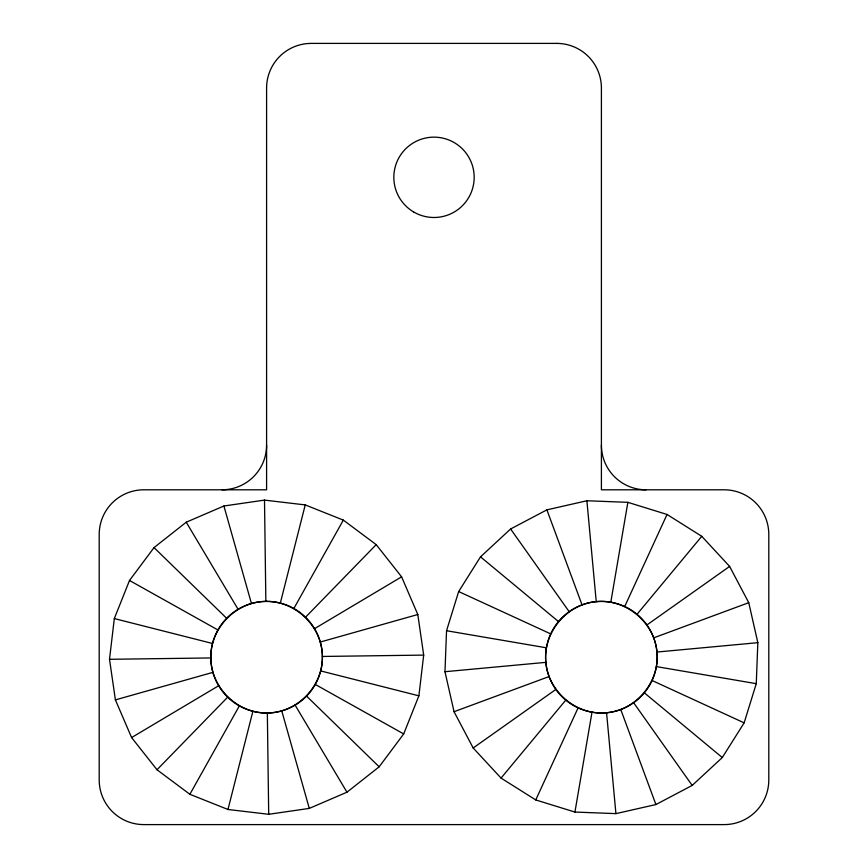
<?xml version="1.0" encoding="UTF-8"?>
<svg xmlns="http://www.w3.org/2000/svg" width="868" height="868" viewBox="0 0 868 868"><rect width="100%" height="100%" fill="white"/><g stroke="black" fill="none" stroke-linecap="round" stroke-linejoin="round"><path stroke-width="1.3" d="M444.969 671.713L446.543 630.732L458.662 591.553L480.514 556.844L510.612 528.981L546.894 509.852L586.887 500.76L627.868 502.333L667.047 514.464L701.756 536.316L729.619 566.413L748.748 602.685L757.84 642.678L756.267 683.669L744.136 722.849L722.284 757.547L692.187 785.421L655.915 804.549L615.922 813.631L574.931 812.057L535.751 799.938L501.053 778.086L473.179 747.988L454.051 711.706L444.969 671.713L545.842 662.36C542.891 632.631 566.489 604.215 596.24 601.643C625.969 598.692 654.385 622.291 656.957 652.042C659.908 681.76 636.309 710.187 606.558 712.758C576.84 715.709 548.413 692.111 545.842 662.36M109.509 659.3L114.316 618.569L129.506 580.475L154.037 547.599L186.24 522.2L223.911 506.001L264.501 500.109L305.232 504.916L343.327 520.106L376.202 544.637L401.602 576.84L417.801 614.511L423.692 655.101L418.886 695.832L403.696 733.927L379.164 766.802L346.961 792.202L309.29 808.401L268.7 814.293L227.969 809.486L189.875 794.296L156.999 769.764L131.6 737.561L115.401 699.89L109.509 659.3L210.805 657.944C210.219 628.085 235.987 601.622 265.858 601.405C295.717 600.819 322.18 626.587 322.397 656.458C322.983 686.317 297.214 712.78 267.344 712.997C237.485 713.583 211.022 687.814 210.805 657.944M574.931 812.057L591.998 712.205M610.801 602.197L627.868 502.333M227.969 809.486L252.881 711.283M280.321 603.108L305.232 504.916M535.751 799.938L578.088 707.897M624.71 606.504L667.047 514.464M189.875 794.296L239.351 705.89M293.851 608.511L343.327 520.106M501.053 778.086L565.762 700.129A55.802 55.802 0 0 1 582.037 604.866L546.894 509.852M637.047 614.262L701.756 536.316M156.999 769.764L227.676 697.178A55.802 55.802 0 0 0 320.683 670.921L418.886 695.832M305.525 617.224L376.202 544.637M473.179 747.988L555.856 689.442M646.942 624.949L729.619 566.413M131.6 737.561L218.649 685.742M314.552 628.66L401.602 576.84M454.051 711.706L549.064 676.563M653.734 637.839L748.748 602.685M115.401 699.89L212.899 672.364M320.303 642.038L417.801 614.511M656.957 652.042L757.84 642.678M322.397 656.458L423.692 655.101M446.543 630.732L546.395 647.799M582.037 604.866A55.802 55.802 0 0 1 656.403 666.602L756.267 683.669M114.316 618.569L212.508 643.481M458.662 591.553L550.703 633.89M652.096 680.512L744.136 722.849M129.506 580.475L217.911 629.951M315.29 684.451L403.696 733.927M480.514 556.844L558.471 621.553M644.338 692.838L722.284 757.547M154.037 547.599L226.624 618.276M306.578 696.125L379.164 766.802M510.612 528.981L569.158 611.658M633.651 702.744L692.187 785.421M186.24 522.2L238.06 609.249M295.142 705.152L346.961 792.202M620.761 709.536L655.915 804.549M223.911 506.001L251.438 603.499A55.802 55.802 0 0 0 227.676 697.178M281.764 710.903L309.29 808.401M586.887 500.76L596.24 601.643M606.558 712.758L615.922 813.631M264.501 500.109L265.858 601.405M267.344 712.997L268.7 814.293M266.595 445.165A44.637 44.637 0 0 1 221.958 489.802M646.042 489.802A44.637 44.637 0 0 1 601.405 445.165M656.403 666.602A55.802 55.802 0 0 1 565.762 700.129M251.438 603.499A55.802 55.802 0 0 1 320.683 670.921M556.757 43.4L311.243 43.4A44.637 44.637 0 0 0 266.595 88.037L266.595 489.802L143.838 489.802A44.637 44.637 0 0 0 99.202 534.438L99.202 779.963A44.637 44.637 0 0 0 143.838 824.6L724.162 824.6A44.637 44.637 0 0 0 768.798 779.963L768.798 534.438A44.637 44.637 0 0 0 724.162 489.802L601.405 489.802L601.405 88.037A44.637 44.637 0 0 0 556.757 43.4M413.537 211.89A40.178 40.178 0 0 0 474.178 177.756A40.178 40.178 0 0 0 414.296 142.309A40.178 40.178 0 0 0 413.537 211.89"/></g></svg>
